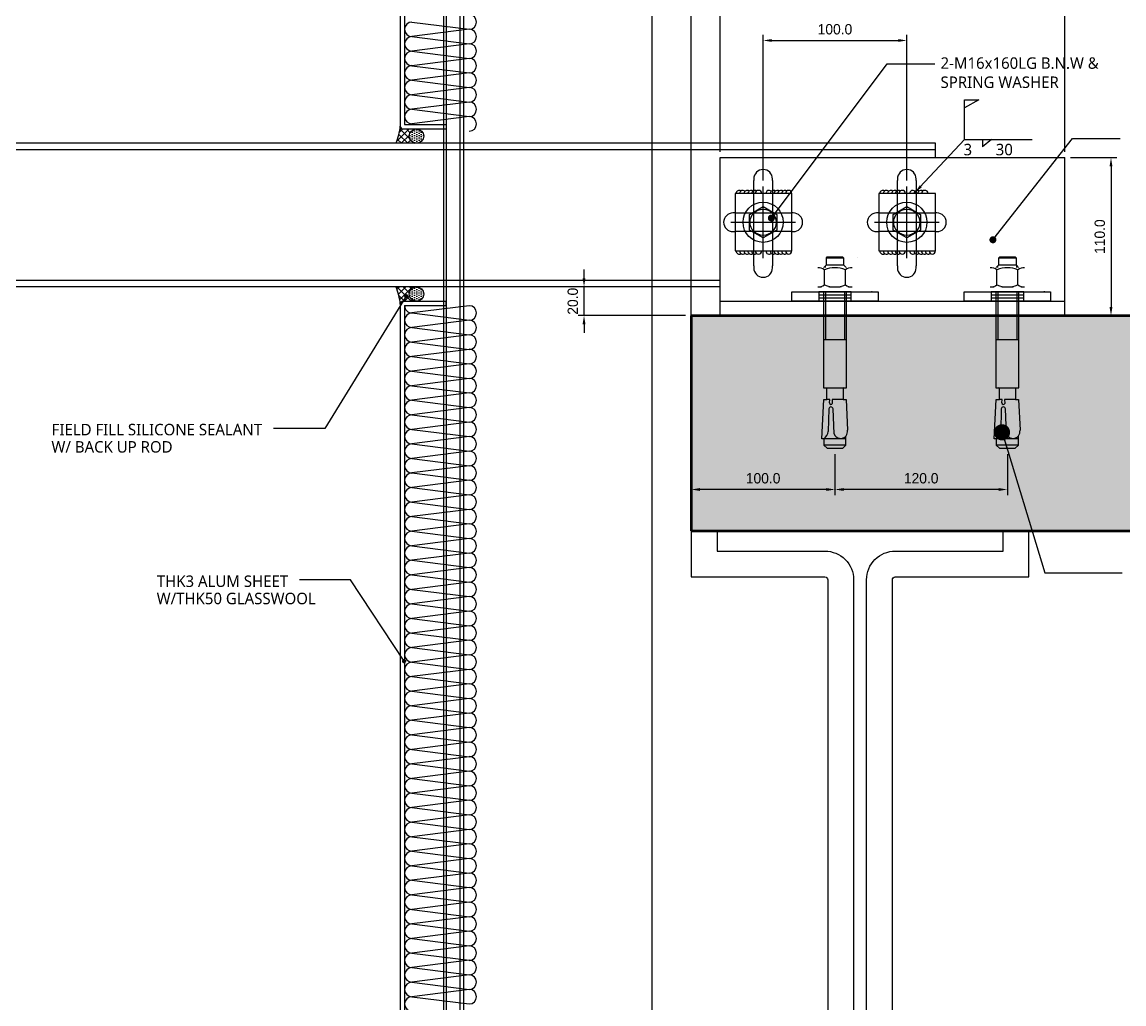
# Model space of a CAD drawing. Header units: millimetres. Extents: x 7297 to 60227, y -7497 to 19324.
# Drawn here: x 43682 to 44449, y 4053 to 4737 of the extents above; entities that cross this region are included whole.
import ezdxf

# ---------------------------------------------------------------- set-up
doc = ezdxf.new("R2010")
doc.units = ezdxf.units.MM
for name, color, linetype in [('NS_BRACKET_NUTS', 1, 'Continuous'), ('NS_CAULKING', 8, 'Continuous'), ('NS_COL_D-GREY', 8, 'Continuous'), ('NS_COL_GREEN', 3, 'Continuous'), ('NS_COL_MAGENTA', 6, 'Continuous'), ('NS_COL_RED', 1, 'Continuous'), ('NS_COL_WHITE', 7, 'Continuous'), ('NS_COL_YELLOW', 2, 'Continuous'), ('NS_CON', 8, 'Continuous'), ('NS_DIM', 1, 'Continuous'), ('NS_TEXT', 2, 'Continuous'), ('NS_TEXT_TITLE', 141, 'Continuous')]:
    doc.layers.add(name, color=color, linetype=linetype)
doc.styles.add('A1S', font='romans.shx', dxfattribs={"bigfont": 'ghs.shx'})
doc.styles.add('Expo M', font='Expo M.ttf')
doc.styles.add('돋움체', font='')
doc.styles.add('맑은고딕', font='malgun.ttf')
doc.styles.get('돋움체').set_extended_font_data('DotumChe')
doc.dimstyles.new('K-D2$7', dxfattribs={"dimscale": 2, "dimtxt": 3.2, "dimasz": 1.5, "dimexe": 1, "dimexo": 3, "dimgap": 1, "dimtad": 1, "dimdec": 1, "dimzin": 12, "dimdsep": 46, "dimtxsty": 'A1S', "dimblk": 'DOT', "dimcen": 0, "dimdle": 1.5, "dimclrd": 150, "dimclre": 150, "dimclrt": 2, "dimadec": 4, "dimazin": 3, "dimtm": 1e-09, "dimtfac": 1, "dimtdec": 1, "dimtix": 1, "dimtmove": 2, "dimatfit": 0, "dimldrblk": 'DOT', "dimfxl": 1, "dimtolj": 1, "dimtzin": 1, "dimarcsym": 0})
doc.dimstyles.new('K-D60', dxfattribs={"dimscale": 60, "dimtxt": 3.2, "dimasz": 1.5, "dimexe": 1, "dimexo": 3, "dimgap": 1, "dimtad": 1, "dimdec": 0, "dimzin": 12, "dimdsep": 46, "dimtxsty": '돋움체', "dimblk": 'DOT', "dimcen": 0, "dimdle": 1.5, "dimclrd": 150, "dimclre": 150, "dimclrt": 2, "dimadec": 4, "dimazin": 3, "dimtm": 1e-09, "dimtfac": 1, "dimtdec": 0, "dimtix": 1, "dimtmove": 2, "dimatfit": 0, "dimldrblk": 'DOT', "dimfxl": 1, "dimtolj": 1, "dimtzin": 1, "dimarcsym": 0})
doc.dimstyles.new('N-SPACE', dxfattribs={"dimscale": 4, "dimtxt": 1.8, "dimasz": 1.5, "dimexe": 1, "dimexo": 1, "dimgap": 1, "dimtad": 1, "dimtoh": 1, "dimdec": 1, "dimzin": 1, "dimdsep": 46, "dimtxsty": 'Expo M', "dimcen": 2, "dimclrd": 1, "dimclre": 1, "dimclrt": 2, "dimadec": 1, "dimazin": 0, "dimtfac": 1, "dimtdec": 1, "dimtix": 1, "dimtmove": 1, "dimatfit": 3, "dimfxl": 1, "dimtolj": 1, "dimtzin": 1, "dimarcsym": 0})
pattern_1 = [(315, (232850.5117, 2568699.8116), (2.2450640303, 2.2450640303), []), (45, (232850.5117, 2568699.8116), (-2.2450640303, 2.2450640303), [])]
pattern_2 = [(270, (232850.5117, 2568699.8116), (1.5875, -0.79375), [0, -1.5875])]

# ---------------------------------------------------------------- blocks, each defined once
blk = doc.blocks.new('*D511')
at = {"layer": 'NS_DIM', "color": 1, "lineweight": -2, "transparency": 16777216}
for p, q in [((43945.65, 5110.14), (43945.65, 5131.43)), ((44148.15, 4511.18), (44148.15, 5131.43)), ((43951.65, 5127.43), (44142.15, 5127.43))]:
    blk.add_line(p, q, dxfattribs=at)
at = {"layer": 'NS_DIM', "color": 1, "transparency": 16777216}
for points in [[(43951.65, 5128.43), (43951.65, 5126.43), (43945.65, 5127.43)], [(44142.15, 5128.43), (44142.15, 5126.43), (44148.15, 5127.43)]]:
    blk.add_solid(points, dxfattribs=at)
at = {"layer": 'NS_DIM', "color": 2, "transparency": 16777216, "insert": (44046.9, 5135.21), "char_height": 7.2, "attachment_point": 5, "style": 'Expo M'}
blk.add_mtext('\\A1;202.5', dxfattribs=at)
blk = doc.blocks.new('*D510')
at = {"layer": 'NS_DIM', "color": 1, "lineweight": -2, "transparency": 16777216}
for p, q in [((43088.15, 5057.89), (43088.15, 5159.7)), ((43094.15, 5155.7), (44142.15, 5155.7)), ((44148.15, 4536.51), (44148.15, 5159.7))]:
    blk.add_line(p, q, dxfattribs=at)
at = {"layer": 'NS_DIM', "color": 1, "transparency": 16777216}
for points in [[(43094.15, 5156.7), (43094.15, 5154.7), (43088.15, 5155.7)], [(44142.15, 5156.7), (44142.15, 5154.7), (44148.15, 5155.7)]]:
    blk.add_solid(points, dxfattribs=at)
at = {"layer": 'NS_DIM', "color": 2, "transparency": 16777216, "insert": (43618.15, 5163.48), "char_height": 7.2, "attachment_point": 5, "style": 'Expo M'}
blk.add_mtext('\\A1;1060.0', dxfattribs=at)
blk = doc.blocks.new('*D509')
at = {"layer": 'NS_DIM', "color": 1, "lineweight": -2, "transparency": 16777216}
for p, q in [((44168.15, 4646.51), (44168.15, 4753.21)), ((44174.15, 4749.21), (44402.15, 4749.21)), ((44408.15, 4646.51), (44408.15, 4753.21))]:
    blk.add_line(p, q, dxfattribs=at)
at = {"layer": 'NS_DIM', "color": 1, "transparency": 16777216}
for points in [[(44174.15, 4750.21), (44174.15, 4748.21), (44168.15, 4749.21)], [(44402.15, 4750.21), (44402.15, 4748.21), (44408.15, 4749.21)]]:
    blk.add_solid(points, dxfattribs=at)
at = {"layer": 'NS_DIM', "color": 2, "transparency": 16777216, "insert": (44288.15, 4756.99), "char_height": 7.2, "attachment_point": 5, "style": 'Expo M'}
blk.add_mtext('\\A1;240.0', dxfattribs=at)
blk = doc.blocks.new('*D508')
at = {"layer": 'NS_DIM', "color": 1, "lineweight": -2, "transparency": 16777216}
for p, q in [((44412.15, 4642.51), (44444.28, 4642.51)), ((44440.28, 4636.51), (44440.28, 4538.51)), ((44412.15, 4532.51), (44444.28, 4532.51))]:
    blk.add_line(p, q, dxfattribs=at)
at = {"layer": 'NS_DIM', "color": 1, "transparency": 16777216}
for points in [[(44439.28, 4636.51), (44441.28, 4636.51), (44440.28, 4642.51)], [(44439.28, 4538.51), (44441.28, 4538.51), (44440.28, 4532.51)]]:
    blk.add_solid(points, dxfattribs=at)
at = {"layer": 'NS_DIM', "color": 2, "transparency": 16777216, "insert": (44432.5, 4587.51), "char_height": 7.2, "attachment_point": 5, "rotation": 90, "style": 'Expo M'}
blk.add_mtext('\\A1;110.0', dxfattribs=at)
blk = doc.blocks.new('*D504')
at = {"layer": 'NS_DIM', "color": 1, "lineweight": -2, "transparency": 16777216}
for p, q in [((44248.15, 4436.11), (44248.15, 4407.42)), ((44368.15, 4436.11), (44368.15, 4407.42)), ((44362.15, 4411.42), (44254.15, 4411.42))]:
    blk.add_line(p, q, dxfattribs=at)
at = {"layer": 'NS_DIM', "color": 1, "transparency": 16777216}
for points in [[(44254.15, 4412.42), (44254.15, 4410.42), (44248.15, 4411.42)], [(44362.15, 4412.42), (44362.15, 4410.42), (44368.15, 4411.42)]]:
    blk.add_solid(points, dxfattribs=at)
at = {"layer": 'NS_DIM', "color": 2, "transparency": 16777216, "insert": (44308.15, 4419.21), "char_height": 7.2, "attachment_point": 5, "style": 'Expo M'}
blk.add_mtext('\\A1;120.0', dxfattribs=at)
blk = doc.blocks.new('*D503')
at = {"layer": 'NS_DIM', "color": 1, "lineweight": -2, "transparency": 16777216}
for p, q in [((44248.15, 4436.11), (44248.15, 4407.42)), ((44242.15, 4411.42), (44154.15, 4411.42)), ((44148.15, 4407.42), (44148.15, 4407.42))]:
    blk.add_line(p, q, dxfattribs=at)
at = {"layer": 'NS_DIM', "color": 1, "transparency": 16777216}
for points in [[(44154.15, 4412.42), (44154.15, 4410.42), (44148.15, 4411.42)], [(44242.15, 4412.42), (44242.15, 4410.42), (44248.15, 4411.42)]]:
    blk.add_solid(points, dxfattribs=at)
at = {"layer": 'NS_DIM', "color": 2, "transparency": 16777216, "insert": (44198.15, 4419.2), "char_height": 7.2, "attachment_point": 5, "style": 'Expo M'}
blk.add_mtext('\\A1;100.0', dxfattribs=at)
blk = doc.blocks.new('*D502')
at = {"layer": 'NS_DIM', "color": 1, "lineweight": -2, "transparency": 16777216}
for p, q in [((44073.51, 4558.51), (44073.51, 4564.51)), ((44144.15, 4552.51), (44069.51, 4552.51)), ((44073.51, 4532.51), (44073.51, 4552.51)), ((44144.15, 4532.51), (44069.51, 4532.51)), ((44073.51, 4526.51), (44073.51, 4520.51))]:
    blk.add_line(p, q, dxfattribs=at)
at = {"layer": 'NS_DIM', "color": 1, "transparency": 16777216}
for points in [[(44072.51, 4558.51), (44074.51, 4558.51), (44073.51, 4552.51)], [(44072.51, 4526.51), (44074.51, 4526.51), (44073.51, 4532.51)]]:
    blk.add_solid(points, dxfattribs=at)
at = {"layer": 'NS_DIM', "color": 2, "transparency": 16777216, "insert": (44065.72, 4542.51), "char_height": 7.2, "attachment_point": 5, "rotation": 90, "style": 'Expo M'}
blk.add_mtext('\\A1;20.0', dxfattribs=at)
blk = doc.blocks.new('*D484')
at = {"layer": 'NS_DIM', "color": 1, "lineweight": -2, "transparency": 16777216}
for p, q in [((44198.15, 4626.51), (44198.15, 4728.1)), ((44298.15, 4626.51), (44298.15, 4728.1)), ((44204.15, 4724.1), (44292.15, 4724.1))]:
    blk.add_line(p, q, dxfattribs=at)
at = {"layer": 'NS_DIM', "color": 1, "transparency": 16777216}
for points in [[(44204.15, 4725.1), (44204.15, 4723.1), (44198.15, 4724.1)], [(44292.15, 4725.1), (44292.15, 4723.1), (44298.15, 4724.1)]]:
    blk.add_solid(points, dxfattribs=at)
at = {"layer": 'NS_DIM', "color": 2, "transparency": 16777216, "insert": (44248.15, 4731.88), "char_height": 7.2, "attachment_point": 5, "style": 'Expo M'}
blk.add_mtext('\\A1;100.0', dxfattribs=at)

msp = doc.modelspace()

# ---------------------------------------------------------------- hatches: boundary and pattern name
at = {"layer": 'NS_CAULKING'}
h = msp.add_hatch(dxfattribs=at)
h.set_pattern_fill('ANSI37', color=256, angle=-90)
h.set_pattern_definition(pattern_1)
h.paths.add_polyline_path([(43956.92, 4662.51), (43947.65, 4662.51, -0.414214), (43945.65, 4664.51, -0.075467), (43942.63, 4652.51), (43956.92, 4652.51, -1)])
h = msp.add_hatch(dxfattribs=at)
h.set_pattern_fill('DOTS', color=256, angle=-90)
h.set_pattern_definition(pattern_2)
edge = h.paths.add_edge_path()
edge.add_arc((43956.92, 4657.51), 5, 0, 360)
h = msp.add_hatch(dxfattribs=at)
h.set_pattern_fill('ANSI37', color=256, angle=-90)
h.set_pattern_definition(pattern_1)
h.paths.add_polyline_path([(43956.92, 4542.51), (43947.65, 4542.51, 0.414214), (43945.65, 4540.51, 0.075467), (43942.63, 4552.51), (43956.92, 4552.51, 1)])
h = msp.add_hatch(dxfattribs=at)
h.set_pattern_fill('DOTS', color=256, angle=-90)
h.set_pattern_definition(pattern_2)
edge = h.paths.add_edge_path()
edge.add_arc((43956.92, 4547.51), 5, 0, 360)
at = {"layer": 'NS_CON', "ltscale": 20}
h = msp.add_hatch(dxfattribs=at)
h.set_pattern_fill('AR-CONC', color=256, scale=0.1, angle=-24.3927)
h.set_pattern_definition([(25.6073, (-2520408.435, 193380.133), (15.93395315, -8.9756458), [1.905, -20.955]), (330.6073, (-2520408.435, 193380.133), (4.68067975, 18.85575259), [1.524, -16.76405842]), (76.0587447, (-2520407.107, 193379.385), (20.61463254, 9.8801061), [1.61900088, -17.80902446]), (21.7915, (-2520406.337, 193384.76), (22.95185255, -15.02419722), [2.8575, -31.4325]), (72.2428576, (-2520404.425, 193383.508), (31.8396678, 12.72947971), [2.4285023, -26.71356082]), (326.7914512, (-2520406.337, 193384.76), (31.8396678, 12.7294797), [2.2859967, -25.1459732]), (356.6073, (-2520404.548, 193382.554), (9.58463874, -15.57516113), [1.905, -20.955]), (301.6073, (-2520404.548, 193382.554), (13.23528427, 14.22231437), [1.524, -16.764]), (47.058745, (-2520403.75, 193381.256), (22.81992302, -1.35284666), [1.61900088, -17.80899376]), (13.1073, (-2520408.435, 193380.133), (3.773315303, 7.573178482), [0, -16.5608, 0, -17.018, 0, -16.8275]), (343.1073, (-2520408.435, 193380.133), (10.222850633, 6.36423394), [0, -9.7028, 0, -16.1798, 0, -6.4135]), (303.1073, (-2520413.594, 193382.4724), (12.112137035, -6.12147176), [0, -6.35, 0, -19.812, 0, -26.289]), (293.1073, (-2520415.907, 193383.521), (14.54074664, -3.801880516), [0, -8.255, 0, -13.1572, 0, -18.669])])
h.paths.add_polyline_path([(44594.58, 4532.51), (44148.15, 4532.51), (44148.15, 4382.51), (44594.58, 4382.51)])

# ---------------------------------------------------------------- linework, layer by layer
at = {"layer": 'NS_BRACKET_NUTS'}
for points in [[(44188.67, 4602.98), (44198.15, 4608.46), (44207.64, 4602.98), (44207.64, 4592.03), (44198.15, 4586.56), (44188.67, 4592.03)], [(44288.67, 4602.98), (44298.15, 4608.46), (44307.64, 4602.98), (44307.64, 4592.03), (44298.15, 4586.56), (44288.67, 4592.03)]]:
    msp.add_lwpolyline(points, close=True, dxfattribs=at)
for centre, radius in [((44198.15, 4597.51), 14), ((44298.15, 4597.51), 14), ((44198.15, 4597.51), 9.1), ((44298.15, 4597.51), 9.1)]:
    msp.add_circle(centre, radius, dxfattribs=at)
at = {"layer": 'NS_CAULKING'}
for centre in [(43956.92, 4657.51, 0), (43956.92, 4547.51, 0)]:
    msp.add_circle(centre, 5, dxfattribs=at)
for centre, start, end in [((43904.62, 4668.45), 337.25003, 354.51312), ((43904.62, 4536.56), 5.48688, 22.74997)]:
    msp.add_arc(centre, 41.22, start, end, dxfattribs=at)
at = {"layer": 'NS_COL_D-GREY', "ltscale": 0.1, "elevation": 0}
for points in [[(43953.72, 4736.96), (43993.63, 4731.89)], [(43993.63, 4731.89), (43953.72, 4726.83)], [(43953.72, 4726.83), (43993.63, 4721.76)], [(43993.63, 4721.76), (43953.72, 4716.7)], [(43953.72, 4716.7), (43993.63, 4711.63)], [(43993.63, 4711.63), (43953.72, 4706.56)], [(43953.72, 4706.56), (43993.63, 4701.5)], [(43993.63, 4701.5), (43953.72, 4696.43)], [(43953.72, 4696.43), (43993.63, 4691.37)], [(43993.63, 4691.37), (43953.72, 4686.3)], [(43953.72, 4686.3), (43993.63, 4681.24)], [(43993.63, 4681.24), (43953.72, 4676.17)], [(43953.72, 4676.17), (43993.63, 4671.11)], [(43993.63, 4671.11), (43953.72, 4666.04)], [(43993.63, 4539.41), (43953.72, 4534.35)], [(43953.72, 4534.35), (43993.63, 4529.28)], [(43993.63, 4529.28), (43953.72, 4524.22)], [(43953.72, 4524.22), (43993.63, 4519.15)], [(43993.63, 4519.15), (43953.72, 4514.09)], [(43953.72, 4514.09), (43993.63, 4509.02)], [(43993.63, 4509.02), (43953.72, 4503.96)], [(43953.72, 4503.96), (43993.63, 4498.89)], [(43993.63, 4498.89), (43953.72, 4493.83)], [(43953.72, 4493.83), (43993.63, 4488.76)], [(43993.63, 4488.76), (43953.72, 4483.7)], [(43953.72, 4483.7), (43993.63, 4478.63)], [(43993.63, 4478.63), (43953.72, 4473.57)], [(43953.72, 4473.57), (43993.63, 4468.5)], [(43993.63, 4468.5), (43953.72, 4463.44)], [(43953.72, 4463.44), (43993.63, 4458.37)], [(43993.63, 4458.37), (43953.72, 4453.31)], [(43953.72, 4453.31), (43993.63, 4448.24)], [(43993.63, 4448.24), (43953.72, 4443.18)], [(43953.72, 4443.18), (43993.63, 4438.11)], [(43993.63, 4438.11), (43953.72, 4433.05)], [(43953.72, 4433.05), (43993.63, 4427.98)], [(43993.63, 4427.98), (43953.72, 4422.92)], [(43953.72, 4422.92), (43993.63, 4417.85)], [(43993.63, 4417.85), (43953.72, 4412.79)], [(43953.72, 4412.79), (43993.63, 4407.72)], [(43993.63, 4407.72), (43953.72, 4402.65)], [(43953.72, 4402.65), (43993.63, 4397.59)], [(43993.63, 4397.59), (43953.72, 4392.52)], [(43953.72, 4392.52), (43993.63, 4387.46)], [(43993.63, 4387.46), (43953.72, 4382.39)], [(43953.72, 4382.39), (43993.63, 4377.33)], [(43993.63, 4377.33), (43953.72, 4372.26)], [(43953.72, 4372.26), (43993.63, 4367.2)], [(43993.63, 4367.2), (43953.72, 4362.13)], [(43953.72, 4362.13), (43993.63, 4357.07)], [(43993.63, 4357.07), (43953.72, 4352)], [(43953.72, 4352), (43993.63, 4346.94)], [(43993.63, 4346.94), (43953.72, 4341.87)], [(43953.72, 4341.87), (43993.63, 4336.81)], [(43993.63, 4336.81), (43953.72, 4331.74)], [(43953.72, 4331.74), (43993.63, 4326.68)], [(43993.63, 4326.68), (43953.72, 4321.61)], [(43953.72, 4321.61), (43993.63, 4316.55)], [(43993.63, 4316.55), (43953.72, 4311.48)], [(43953.72, 4311.48), (43993.63, 4306.42)], [(43993.63, 4306.42), (43953.72, 4301.35)], [(43953.72, 4301.35), (43993.63, 4296.29)], [(43993.63, 4296.29), (43953.72, 4291.22)], [(43953.72, 4291.22), (43993.63, 4286.16)], [(43993.63, 4286.16), (43953.72, 4281.09)], [(43953.72, 4281.09), (43993.63, 4276.03)], [(43993.63, 4276.03), (43953.72, 4270.96)], [(43953.72, 4270.96), (43993.63, 4265.9)], [(43993.63, 4265.9), (43953.72, 4260.83)], [(43953.72, 4260.83), (43993.63, 4255.76)], [(43993.63, 4255.76), (43953.72, 4250.7)], [(43953.72, 4250.7), (43993.63, 4245.63)], [(43993.63, 4245.63), (43953.72, 4240.57)], [(43953.72, 4240.57), (43993.63, 4235.5)], [(43993.63, 4235.5), (43953.72, 4230.44)], [(43953.72, 4230.44), (43993.63, 4225.37)], [(43993.63, 4225.37), (43953.72, 4220.31)], [(43953.72, 4220.31), (43993.63, 4215.24)], [(43993.63, 4215.24), (43953.72, 4210.18)], [(43953.72, 4210.18), (43993.63, 4205.11)], [(43993.63, 4205.11), (43953.72, 4200.05)], [(43953.72, 4200.05), (43993.63, 4194.98)], [(43993.63, 4194.98), (43953.72, 4189.92)], [(43953.72, 4189.92), (43993.63, 4184.85)], [(43993.63, 4184.85), (43953.72, 4179.79)], [(43953.72, 4179.79), (43993.63, 4174.72)], [(43993.63, 4174.72), (43953.72, 4169.66)], [(43953.72, 4169.66), (43993.63, 4164.59)], [(43993.63, 4164.59), (43953.72, 4159.53)], [(43953.72, 4159.53), (43993.63, 4154.46)], [(43993.63, 4154.46), (43953.72, 4149.4)], [(43953.72, 4149.4), (43993.63, 4144.33)], [(43993.63, 4144.33), (43953.72, 4139.27)], [(43953.72, 4139.27), (43993.63, 4134.2)], [(43993.63, 4134.2), (43953.72, 4129.14)], [(43953.72, 4129.14), (43993.63, 4124.07)], [(43993.63, 4124.07), (43953.72, 4119.01)], [(43953.72, 4119.01), (43993.63, 4113.94)], [(43993.63, 4113.94), (43953.72, 4108.88)], [(43953.72, 4108.88), (43993.63, 4103.81)], [(43993.63, 4103.81), (43953.72, 4098.74)], [(43953.72, 4098.74), (43993.63, 4093.68)], [(43993.63, 4093.68), (43953.72, 4088.61)], [(43953.72, 4088.61), (43993.63, 4083.55)], [(43993.63, 4083.55), (43953.72, 4078.48)], [(43953.72, 4078.48), (43993.63, 4073.42)], [(43993.63, 4073.42), (43953.72, 4068.35)], [(43953.72, 4068.35), (43993.63, 4063.29)], [(43993.63, 4063.29), (43953.72, 4058.22)], [(43953.72, 4058.22), (43993.63, 4053.16)]]:
    msp.add_lwpolyline(points, dxfattribs=at)
at = {"layer": 'NS_COL_D-GREY', "ltscale": 0.1}
for centre, start, end in [((43993.63, 4736.96), 270, 90), ((43953.72, 4731.89), 90, 270), ((43993.63, 4726.83), 270, 90), ((43953.72, 4721.76), 90, 270), ((43953.72, 4711.63), 90, 270), ((43993.63, 4716.7), 270, 90), ((43993.63, 4706.56), 270, 90), ((43953.72, 4701.5), 90, 270), ((43993.63, 4696.43), 270, 90), ((43953.72, 4691.37), 90, 270), ((43953.72, 4681.24), 90, 270), ((43993.63, 4686.3), 270, 90), ((43993.63, 4676.17), 270, 90), ((43953.72, 4671.11), 90, 270), ((43993.63, 4666.04), 270, 90), ((43953.72, 4539.41), 178.96185, 270), ((43953.72, 4529.28), 90, 270), ((43993.63, 4534.35), 270, 90), ((43993.63, 4524.22), 270, 90), ((43953.72, 4519.15), 90, 270), ((43993.63, 4514.09), 270, 90), ((43953.72, 4509.02), 90, 270), ((43953.72, 4498.89), 90, 270), ((43993.63, 4503.96), 270, 90), ((43993.63, 4493.83), 270, 90), ((43953.72, 4488.76), 90, 270), ((43993.63, 4483.7), 270, 90), ((43953.72, 4478.63), 90, 270), ((43953.72, 4468.5), 90, 270), ((43993.63, 4473.57), 270, 90), ((43993.63, 4463.44), 270, 90), ((43953.72, 4458.37), 90, 270), ((43993.63, 4453.31), 270, 90), ((43953.72, 4448.24), 90, 270), ((43993.63, 4443.18), 270, 90), ((43953.72, 4438.11), 90, 270), ((43953.72, 4427.98), 90, 270), ((43993.63, 4433.05), 270, 90), ((43993.63, 4422.92), 270, 90), ((43953.72, 4417.85), 90, 270), ((43993.63, 4412.79), 270, 90), ((43953.72, 4407.72), 90, 270), ((43953.72, 4397.59), 90, 270), ((43993.63, 4402.65), 270, 90), ((43993.63, 4392.52), 270, 90), ((43953.72, 4387.46), 90, 270), ((43993.63, 4382.39), 270, 90), ((43953.72, 4377.33), 90, 270), ((43953.72, 4367.2), 90, 270), ((43993.63, 4372.26), 270, 90), ((43993.63, 4362.13), 270, 90), ((43953.72, 4357.07), 90, 270), ((43993.63, 4352), 270, 90), ((43953.72, 4346.94), 90, 270), ((43953.72, 4336.81), 90, 270), ((43993.63, 4341.87), 270, 90), ((43993.63, 4331.74), 270, 90), ((43953.72, 4326.68), 90, 270), ((43993.63, 4321.61), 270, 90), ((43953.72, 4316.55), 90, 270), ((43953.72, 4306.42), 90, 270), ((43993.63, 4311.48), 270, 90), ((43993.63, 4301.35), 270, 90), ((43953.72, 4296.29), 90, 270), ((43993.63, 4291.22), 270, 90), ((43953.72, 4286.16), 90, 270), ((43953.72, 4276.03), 90, 270), ((43993.63, 4281.09), 270, 90), ((43993.63, 4270.96), 270, 90), ((43953.72, 4265.9), 90, 270), ((43993.63, 4260.83), 270, 90), ((43953.72, 4255.76), 90, 270), ((43953.72, 4245.63), 90, 270), ((43993.63, 4250.7), 270, 90), ((43993.63, 4240.57), 270, 90), ((43953.72, 4235.5), 90, 270), ((43993.63, 4230.44), 270, 90), ((43953.72, 4225.37), 90, 270), ((43953.72, 4215.24), 90, 270), ((43993.63, 4220.31), 270, 90), ((43993.63, 4210.18), 270, 90), ((43953.72, 4205.11), 90, 270), ((43993.63, 4200.05), 270, 90), ((43953.72, 4194.98), 90, 270), ((43953.72, 4184.85), 90, 270), ((43993.63, 4189.92), 270, 90), ((43953.72, 4174.72), 90, 270), ((43993.63, 4179.79), 270, 90), ((43993.63, 4169.66), 270, 90), ((43953.72, 4164.59), 90, 270), ((43993.63, 4159.53), 270, 90), ((43953.72, 4154.46), 90, 270), ((43953.72, 4144.33), 90, 270), ((43993.63, 4149.4), 270, 90), ((43993.63, 4139.27), 270, 90), ((43953.72, 4134.2), 90, 270), ((43993.63, 4129.14), 270, 90), ((43953.72, 4124.07), 90, 270), ((43953.72, 4113.94), 90, 270), ((43993.63, 4119.01), 270, 90), ((43993.63, 4108.88), 270, 90), ((43953.72, 4103.81), 90, 270), ((43993.63, 4098.74), 270, 90), ((43953.72, 4093.68), 90, 270), ((43953.72, 4083.55), 90, 270), ((43993.63, 4088.61), 270, 90), ((43993.63, 4078.48), 270, 90), ((43953.72, 4073.42), 90, 270), ((43993.63, 4068.35), 270, 90), ((43953.72, 4063.29), 90, 270), ((43953.72, 4053.16), 90, 270), ((43993.63, 4058.22), 270, 90)]:
    msp.add_arc(centre, 5.07, start, end, dxfattribs=at)
at = {"layer": 'NS_COL_GREEN', "ltscale": 20}
for p, q in [((43945.65, 4860.57), (43945.65, 4664.51)), ((43948.65, 4859.57), (43948.65, 4665.51)), ((43945.65, 4540.89), (43945.65, 3845.74)), ((43948.65, 4539.51), (43948.65, 3840.42))]:
    msp.add_line(p, q, dxfattribs=at)
at = {"layer": 'NS_COL_GREEN', "ltscale": 30}
for p, q in [((43948.65, 4665.51), (43977.65, 4665.51, 0)), ((43977.65, 4665.51), (43977.65, 4662.51, 0)), ((43947.65, 4662.51), (43977.65, 4662.51, 0)), ((43947.65, 4542.51), (43977.65, 4542.51, 0)), ((43977.65, 4539.51), (43977.65, 4542.51, 0)), ((43948.65, 4539.51), (43977.65, 4539.51, 0))]:
    msp.add_line(p, q, dxfattribs=at)
at = {"layer": 'NS_COL_GREEN'}
for points in [[(44178.65, 4617.51), (44178.65, 4577.51), (44218.15, 4577.51), (44218.15, 4617.51)], [(44278.65, 4617.51), (44278.65, 4577.51), (44318.15, 4577.51), (44318.15, 4617.51)]]:
    msp.add_lwpolyline(points, close=True, dxfattribs=at)
msp.add_lwpolyline([(44166.15, 3886.53), (44365.15, 3886.53), (44365.15, 3900.53), (44290.15, 3900.53, -0.414214), (44270.15, 3920.53), (44270.15, 4348.53, -0.414214), (44290.15, 4368.53), (44365.15, 4368.53), (44365.15, 4382.53), (44166.15, 4382.53), (44166.15, 4368.53), (44241.15, 4368.53, -0.414214), (44261.15, 4348.53), (44261.15, 3920.53, -0.414214), (44241.15, 3900.53), (44166.15, 3900.53)], format="xyb", close=True, dxfattribs=at)
at = {"layer": 'NS_COL_GREEN', "ltscale": 30}
for centre, start, end in [((43947.65, 4664.51), 180, 270), ((43947.65, 4540.51), 90, 180)]:
    msp.add_arc(centre, 2, start, end, dxfattribs=at)
at = {"layer": 'NS_COL_MAGENTA'}
for p, q in [((44168.15, 4532.51), (44168.15, 4642.51)), ((44168.15, 4642.51), (44408.15, 4642.51)), ((44408.15, 4532.51), (44408.15, 4642.51)), ((44191.65, 4567.21), (44191.65, 4626.71)), ((44204.65, 4626.71), (44204.65, 4567.21)), ((44291.65, 4567.21), (44291.65, 4626.71)), ((44304.65, 4626.71), (44304.65, 4567.21)), ((44178.65, 4604.01), (44218.15, 4604.01)), ((44278.65, 4604.01), (44318.15, 4604.01)), ((44218.15, 4591.01), (44178.65, 4591.01)), ((44318.15, 4591.01), (44278.65, 4591.01)), ((44218.15, 4542.51), (44218.15, 4549.17)), ((44274.15, 4549.17), (44273.49, 4549.17)), ((44278.15, 4549.17), (44278.15, 4542.51)), ((44338.15, 4542.51), (44338.15, 4549.17)), ((44394.15, 4549.17), (44393.49, 4549.17)), ((44398.15, 4549.17), (44398.15, 4542.51)), ((44168.15, 4542.51), (44408.15, 4542.51)), ((44222.15, 4542.51), (44218.15, 4542.51)), ((44274.15, 4542.51), (44222.15, 4542.51)), ((44278.15, 4542.51), (44274.15, 4542.51)), ((44342.15, 4542.51), (44338.15, 4542.51)), ((44394.15, 4542.51), (44342.15, 4542.51)), ((44398.15, 4542.51), (44394.15, 4542.51)), ((44168.15, 4532.51), (44408.15, 4532.51))]:
    msp.add_line(p, q, dxfattribs=at)
for points in [[(44204.65, 4626.71), (44204.65, 4627.71, 1), (44191.65, 4627.71), (44191.65, 4626.71)], [(44304.65, 4626.71), (44304.65, 4627.71, 1), (44291.65, 4627.71), (44291.65, 4626.71)], [(44178.65, 4604.01), (44177.15, 4604.01, 1), (44177.15, 4591.01), (44178.65, 4591.01)], [(44218.15, 4591.01), (44219.15, 4591.01, 1), (44219.15, 4604.01), (44218.15, 4604.01)], [(44278.65, 4604.01), (44277.15, 4604.01, 1), (44277.15, 4591.01), (44278.65, 4591.01)], [(44318.15, 4591.01), (44319.15, 4591.01, 1), (44319.15, 4604.01), (44318.15, 4604.01)], [(44191.65, 4567.21), (44191.65, 4565.71, 1), (44204.65, 4565.71), (44204.65, 4567.21)], [(44291.65, 4567.21), (44291.65, 4565.71, 1), (44304.65, 4565.71), (44304.65, 4567.21)], [(44148.15, 4382.53), (44148.15, 4350.53), (44241.15, 4350.53, -0.414214), (44243.15, 4348.53), (44243.15, 3920.53, -0.414214), (44241.15, 3918.53), (44148.15, 3918.53), (44148.15, 3868.53), (44383.15, 3868.53), (44383.15, 3918.53), (44290.15, 3918.53, -0.414214), (44288.15, 3920.53), (44288.15, 4348.53, -0.414214), (44290.15, 4350.53), (44383.15, 4350.53), (44383.15, 4382.53)]]:
    msp.add_lwpolyline(points, format="xyb", dxfattribs=at)
at = {"layer": 'NS_COL_RED', "ltscale": 20}
for p, q in [((44318.15, 4652.51), (43358.15, 4652.51)), ((44318.15, 4642.51), (44318.15, 4652.51)), ((44168.15, 4552.51), (43358.15, 4552.51))]:
    msp.add_line(p, q, dxfattribs=at)
at = {"layer": 'NS_COL_RED'}
for p, q in [((44198.15, 4572.51), (44198.15, 4622.51)), ((44298.15, 4572.51), (44298.15, 4622.51)), ((44175.65, 4597.51), (44220.65, 4597.51)), ((44275.65, 4597.51), (44320.65, 4597.51))]:
    msp.add_line(p, q, dxfattribs=at)
at = {"layer": 'NS_COL_WHITE', "ltscale": 20}
msp.add_line((43975.65, 4859.57), (43975.65, 3838.14), dxfattribs=at)
at = {"layer": 'NS_COL_WHITE'}
for p, q in [((43977.65, 4842.51), (43977.65, 3838.39)), ((44120.65, 4842.51), (44120.65, 3845.74)), ((44263.92, 4572.9), (44263.92, 4572.9)), ((44263.92, 4572.9), (44263.92, 4572.9)), ((44263.92, 4572.9), (44263.92, 4572.9)), ((44263.92, 4572.9), (44263.92, 4572.9))]:
    msp.add_line(p, q, dxfattribs=at)
at = {"layer": 'NS_COL_WHITE', "ltscale": 0.1}
for p, q in [((43987.15, 4842.51), (43987.15, 3839.6)), ((43989.65, 4842.51), (43989.65, 3839.92)), ((44318.15, 4648.01), (43358.15, 4648.01)), ((44168.15, 4557.01), (43358.15, 4557.01))]:
    msp.add_line(p, q, dxfattribs=at)
at = {"layer": 'NS_COL_YELLOW'}
for p, q in [((44242.15, 4572.77), (44254.15, 4572.77)), ((44362.15, 4572.77), (44374.15, 4572.77)), ((44241.59, 4565.84), (44241.59, 4567.28)), ((44242.15, 4567.84), (44254.15, 4567.84)), ((44361.59, 4565.84), (44361.59, 4567.28)), ((44362.15, 4567.84), (44374.15, 4567.84)), ((44374.71, 4565.84), (44374.71, 4567.28)), ((44240.15, 4515.84), (44256.15, 4515.84)), ((44360.15, 4515.84), (44376.15, 4515.84)), ((44243.9, 4467.67), (44243.5, 4451.8)), ((44247.52, 4450.25), (44246.8, 4467.67)), ((44363.9, 4467.67), (44363.5, 4451.8)), ((44367.52, 4450.25), (44366.8, 4467.67)), ((44255.82, 4446.64), (44255.82, 4448.63)), ((44375.82, 4446.64), (44375.82, 4448.63)), ((44240.35, 4446.64), (44240.35, 4446.73)), ((44255.82, 4442.37), (44240.35, 4442.37)), ((44360.35, 4446.64), (44360.35, 4446.73)), ((44375.82, 4442.37), (44360.35, 4442.37))]:
    msp.add_line(p, q, dxfattribs=at)
for points in [[(44240.15, 4565.84), (44242.15, 4567.84), (44242.15, 4572.77), (44242.82, 4573.44), (44253.49, 4573.44), (44254.15, 4572.77), (44254.15, 4567.84), (44256.15, 4565.84)], [(44360.15, 4565.84), (44362.15, 4567.84), (44362.15, 4572.77), (44362.82, 4573.44), (44373.49, 4573.44), (44374.15, 4572.77), (44374.15, 4567.84), (44376.15, 4565.84)], [(44240.39, 4446.73), (44238.92, 4446.81), (44240.42, 4474.04), (44242.55, 4474.04), (44242.55, 4481.64)], [(44253.75, 4481.64), (44253.75, 4474.04), (44255.89, 4474.04), (44256.97, 4452.71)], [(44360.39, 4446.73), (44358.92, 4446.81), (44360.42, 4474.04), (44362.55, 4474.04), (44362.55, 4481.64)], [(44373.75, 4481.64), (44373.75, 4474.04), (44375.89, 4474.04), (44376.97, 4452.71)], [(44244.38, 4471.72), (44244.51, 4474.04), (44242.55, 4474.04)], [(44253.75, 4474.04), (44246.15, 4474.04), (44246.3, 4471.42)], [(44364.38, 4471.72), (44364.51, 4474.04), (44362.55, 4474.04)], [(44373.75, 4474.04), (44366.15, 4474.04), (44366.3, 4471.42)], [(44253.55, 4440.11), (44255.82, 4442.37), (44255.82, 4446.64), (44240.35, 4446.64), (44240.35, 4442.37), (44242.75, 4440.11), (44253.55, 4440.11)], [(44373.55, 4440.11), (44375.82, 4442.37), (44375.82, 4446.64), (44360.35, 4446.64), (44360.35, 4442.37), (44362.75, 4440.11), (44373.55, 4440.11)]]:
    msp.add_lwpolyline(points, dxfattribs=at)
at = {"layer": 'NS_COL_YELLOW', "const_width": 2}
for points in [[(44148.15, 4532.51), (44594.58, 4532.51)], [(44148.15, 4532.51), (44148.15, 4382.51)], [(44594.58, 4382.51), (44148.15, 4382.51)]]:
    msp.add_lwpolyline(points, dxfattribs=at)
at = {"layer": 'NS_COL_YELLOW'}
for centre, radius, start, end in [((44181.62, 4617.51), 2.23, 57.76699, 180), ((44184, 4617.51), 2.23, 47.01727, 180), ((44187.05, 4617.51), 2.23, 52.41847, 180), ((44189.77, 4617.51), 2.23, 54.94712, 180), ((44192.34, 4617.51), 2.23, 53.528, 180), ((44194.99, 4617.51), 2.23, 0, 180), ((44202.29, 4617.51), 2.23, 47.01727, 180), ((44205.34, 4617.51), 2.23, 52.41847, 180), ((44208.06, 4617.51), 2.23, 54.94712, 180), ((44210.63, 4617.51), 2.23, 53.528, 180), ((44213.28, 4617.51), 2.23, 53.85775, 180), ((44215.92, 4617.51), 2.23, 0, 180), ((44281.62, 4617.51), 2.23, 57.76699, 180), ((44284, 4617.51), 2.23, 47.01727, 180), ((44287.05, 4617.51), 2.23, 52.41847, 180), ((44289.77, 4617.51), 2.23, 54.94712, 180), ((44292.34, 4617.51), 2.23, 53.528, 180), ((44294.99, 4617.51), 2.23, 0, 180), ((44302.29, 4617.51), 2.23, 47.01727, 180), ((44305.34, 4617.51), 2.23, 52.41847, 180), ((44308.06, 4617.51), 2.23, 54.94712, 180), ((44310.63, 4617.51), 2.23, 0, 180), ((44181.62, 4577.51), 2.23, 180, 302.23301), ((44184, 4577.51), 2.23, 180, 312.98273), ((44187.05, 4577.51), 2.23, 180, 307.58153), ((44189.77, 4577.51), 2.23, 180, 305.05288), ((44192.34, 4577.51), 2.23, 180, 306.472), ((44194.99, 4577.51), 2.23, 180, 360), ((44202.29, 4577.51), 2.23, 180, 312.98273), ((44205.34, 4577.51), 2.23, 180, 307.58153), ((44208.06, 4577.51), 2.23, 180, 305.05288), ((44210.63, 4577.51), 2.23, 180, 306.472), ((44213.28, 4577.51), 2.23, 180, 306.14225), ((44215.92, 4577.51), 2.23, 180, 0), ((44281.62, 4577.51), 2.23, 180, 302.23301), ((44284, 4577.51), 2.23, 180, 312.98273), ((44287.05, 4577.51), 2.23, 180, 307.58153), ((44289.77, 4577.51), 2.23, 180, 305.05288), ((44292.34, 4577.51), 2.23, 180, 306.472), ((44294.99, 4577.51), 2.23, 180, 360), ((44302.29, 4577.51), 2.23, 180, 312.98273), ((44305.34, 4577.51), 2.23, 180, 307.58153), ((44308.06, 4577.51), 2.23, 180, 305.05288), ((44310.63, 4577.51), 2.23, 180, 306.472), ((44313.28, 4577.51), 2.23, 180, 306.14225), ((44315.92, 4577.51), 2.23, 180, 0), ((44241.95, 4481.64), 0.6, 0, 90), ((44254.35, 4481.64), 0.6, 90, 180), ((44361.95, 4481.64), 0.6, 0, 90), ((44374.35, 4481.64), 0.6, 90, 180), ((44245.34, 4471.57), 0.973, 171, 351), ((44365.34, 4471.57), 0.973, 171, 351), ((44245.35, 4467.44), 1.47, 9, 171), ((44365.35, 4467.44), 1.47, 9, 171), ((44235.82, 4453.02), 7.77, 306, 351), ((44252.15, 4451.93), 4.93, 199.98948, 320.41757), ((44248.89, 4452.71), 8.08, 331, 0), ((44355.82, 4453.02), 7.77, 306, 351), ((44372.15, 4451.93), 4.93, 199.98948, 320.41757), ((44368.89, 4452.71), 8.08, 331, 0)]:
    msp.add_arc(centre, radius, start, end, dxfattribs=at)
at = {"layer": 'NS_DIM'}
for p, q in [((44338.22, 4655.17), (44338.22, 4682.74)), ((44338.22, 4682.74), (44348.22, 4682.74)), ((44348.22, 4682.74), (44338.22, 4677.1)), ((44357.09, 4655.17), (44350.74, 4650.14)), ((44350.74, 4655.17), (44350.74, 4650.14))]:
    msp.add_line(p, q, dxfattribs=at)

# ---------------------------------------------------------------- texts
at = {"layer": 'NS_TEXT', "insert": (44321.62, 4690.92), "char_height": 7.9984, "width": 266.0117, "attachment_point": 7, "style": '맑은고딕'}
msp.add_mtext('2-M16x160LG B.N.W &\\PSPRING WASHER ', dxfattribs=at)
at = {"layer": 'NS_TEXT_TITLE', "style": '맑은고딕'}
for s, height, p in [('3', 8, (44337.64, 4644.15)), ('30', 7.998, (44360.07, 4644.15)), ('FIELD FILL SILICONE SEALANT', 7.9984, (43702.97, 4449.14)), ('W/ BACK UP ROD ', 7.9984, (43702.85, 4437.11)), ('THK3 ALUM SHEET', 7.9984, (43776.21, 4343.56)), ('W/THK50 GLASSWOOL', 7.9984, (43776.09, 4331.53))]:
    msp.add_text(s, height=height, dxfattribs=at).set_placement(p)

# ---------------------------------------------------------------- dimensions: what is measured, and where the dimension line sits
at = {"layer": 'NS_DIM'}
for base, p1, p2, picture, middle in [((44148.15, 5155.7), (43088.15, 5053.89), (44148.15, 4532.51), '*D510', (43618.15, 5163.48)), ((44148.15, 5127.43), (43945.65, 5106.14), (44148.15, 4507.18), '*D511', (44046.9, 5135.21)), ((44408.15, 4749.21), (44168.15, 4642.51), (44408.15, 4642.51), '*D509', (44288.15, 4756.99)), ((44298.15, 4724.1), (44198.15, 4622.51), (44298.15, 4622.51), '*D484', (44248.15, 4731.88)), ((44148.15, 4411.42), (44248.15, 4440.11), (44148.15, 4411.42), '*D503', (44198.15, 4419.2)), ((44248.15, 4411.42), (44368.15, 4440.11), (44248.15, 4440.11), '*D504', (44308.15, 4419.21))]:
    dim = msp.add_linear_dim(base=base, p1=p1, p2=p2, dimstyle='N-SPACE', dxfattribs=at)
    dim.commit()
    dim.dimension.update_dxf_attribs({"geometry": picture, "text_midpoint": middle})
for base, p1, p2, picture, middle in [((44440.28, 4532.51), (44408.15, 4642.51), (44408.15, 4532.51), '*D508', (44432.5, 4587.51)), ((44073.51, 4552.51), (44148.15, 4532.51), (44148.15, 4552.51), '*D502', (44065.72, 4542.51))]:
    dim = msp.add_linear_dim(base=base, p1=p1, p2=p2, angle=90, dimstyle='N-SPACE', dxfattribs=at)
    dim.commit()
    dim.dimension.update_dxf_attribs({"geometry": picture, "text_midpoint": middle})

# ---------------------------------------------------------------- leaders
at = {"layer": 'NS_COL_YELLOW', "ltscale": 20}
for points, override in [([(44203.89, 4600.41), (44284.52, 4707.84), (44317.71, 4707.84)], {"dimscale": 3.25, "dimdec": 1, "dimtdec": 1, "dimfxl": 2}), ([(44358.09, 4585.3), (44413.49, 4655.93), (44446.67, 4655.93)], {"dimscale": 3.25, "dimdec": 1, "dimtdec": 1, "dimfxl": 2}), ([(44364.43, 4451.24), (44394.27, 4353.47), (44448.15, 4353.47)], {"dimscale": 7.5, "dimdec": 1, "dimtdec": 1, "dimfxl": 2})]:
    msp.add_leader(points, dimstyle='K-D60', override=override, dxfattribs=at)
at = {"layer": 'NS_COL_YELLOW'}
for points in [[(43949.8, 4545.96), (43893.04, 4453.8), (43857.5, 4453.8)], [(43948.27, 4291.87), (43910.9, 4348.56), (43875.37, 4348.56)]]:
    msp.add_leader(points, dimstyle='K-D2$7', dxfattribs=at)
at = {"layer": 'NS_DIM'}
msp.add_leader([(44303.81, 4618.14), (44338.22, 4655.17), (44385.51, 4655.17)], dimstyle='N-SPACE', dxfattribs=at)

# ---------------------------------------------------------------- wipeouts: each hides what was drawn before it
for points in [[(44264.15, 4549.17), (44232.15, 4549.17), (44232.15, 4552.51), (44264.15, 4552.51)], [(44384.15, 4549.17), (44352.15, 4549.17), (44352.15, 4552.51), (44384.15, 4552.51)]]:
    msp.add_wipeout(points).dxf.layer = 'NS_COL_YELLOW'

# ---------------------------------------------------------------- next in the draw order: linework, layer by layer
at = {"layer": 'NS_COL_YELLOW'}
for p, q in [((44241.59, 4549.17), (44241.59, 4515.84)), ((44254.71, 4549.17), (44254.71, 4515.84)), ((44361.59, 4549.17), (44361.59, 4515.84)), ((44374.71, 4549.17), (44374.71, 4515.84))]:
    msp.add_line(p, q, dxfattribs=at)
for points in [[(44240.15, 4549.17), (44240.15, 4482.24), (44256.15, 4482.24), (44256.15, 4549.17)], [(44360.15, 4549.17), (44360.15, 4482.24), (44376.15, 4482.24), (44376.15, 4549.17)]]:
    msp.add_lwpolyline(points, dxfattribs=at)

# ---------------------------------------------------------------- next in the draw order: wipeouts: each hides what was drawn before it
for points in [[(44260.15, 4552.51), (44236.15, 4552.51), (44233.55, 4554.01), (44233.55, 4564.34), (44236.15, 4565.84), (44260.15, 4565.84), (44262.75, 4564.34), (44262.75, 4554.01)], [(44380.15, 4552.51), (44356.15, 4552.51), (44353.55, 4554.01), (44353.55, 4564.34), (44356.15, 4565.84), (44380.15, 4565.84), (44382.75, 4564.34), (44382.75, 4554.01)]]:
    msp.add_wipeout(points).dxf.layer = 'NS_COL_YELLOW'

# ---------------------------------------------------------------- next in the draw order: hatches: boundary and pattern name
at = {"layer": 'NS_COL_RED'}
h = msp.add_hatch(dxfattribs=at)
h.set_pattern_fill('ANSI31', color=256, scale=0.666667, angle=135)
h.set_pattern_definition([(180, (106800.455, -64945.2296), (-2e-15, -2.116666667), [])])
h.paths.add_polyline_path([(44236.82, 4549.17), (44236.82, 4542.51), (44259.49, 4542.51), (44259.49, 4549.17)])
h = msp.add_hatch(dxfattribs=at)
h.set_pattern_fill('ANSI31', color=256, scale=0.666667, angle=135)
h.set_pattern_definition([(180, (106920.455, -64945.2296), (-2e-15, -2.116666667), [])])
h.paths.add_polyline_path([(44356.82, 4549.17), (44356.82, 4542.51), (44379.49, 4542.51), (44379.49, 4549.17)])

# ---------------------------------------------------------------- next in the draw order: linework, layer by layer
at = {"layer": 'NS_COL_MAGENTA'}
for p, q in [((44218.15, 4549.17), (44278.15, 4549.17)), ((44338.15, 4549.17), (44398.15, 4549.17))]:
    msp.add_line(p, q, dxfattribs=at)
at = {"layer": 'NS_COL_RED'}
for points in [[(44236.82, 4549.17), (44236.82, 4542.51), (44259.49, 4542.51), (44259.49, 4549.17)], [(44356.82, 4549.17), (44356.82, 4542.51), (44379.49, 4542.51), (44379.49, 4549.17)]]:
    msp.add_lwpolyline(points, close=True, dxfattribs=at)
at = {"layer": 'NS_COL_YELLOW'}
for p, q in [((44240.85, 4554.01), (44240.85, 4564.34)), ((44255.45, 4554.01), (44255.45, 4564.34)), ((44360.85, 4554.01), (44360.85, 4564.34)), ((44375.45, 4554.01), (44375.45, 4564.34))]:
    msp.add_line(p, q, dxfattribs=at)
for centre, radius, start, end in [((44236.15, 4557.73), 8.11, 54.57221, 90.00236), ((44248.15, 4547.34), 18.5, 66.7603, 113.2397), ((44260.15, 4557.73), 8.11, 89.99764, 125.42779), ((44356.15, 4557.73), 8.11, 54.57221, 90.00236), ((44368.15, 4547.34), 18.5, 66.7603, 113.2397), ((44380.15, 4557.73), 8.11, 89.99764, 125.42779), ((44236.15, 4560.61), 8.11, 269.99764, 305.42779), ((44248.15, 4571.01), 18.5, 246.7603, 293.2397), ((44260.15, 4560.61), 8.11, 234.57221, 270.00236), ((44356.15, 4560.61), 8.11, 269.99764, 305.42779), ((44368.15, 4571.01), 18.5, 246.7603, 293.2397), ((44380.15, 4560.61), 8.11, 234.57221, 270.00236)]:
    msp.add_arc(centre, radius, start, end, dxfattribs=at)

doc.saveas('drawing.dxf')
